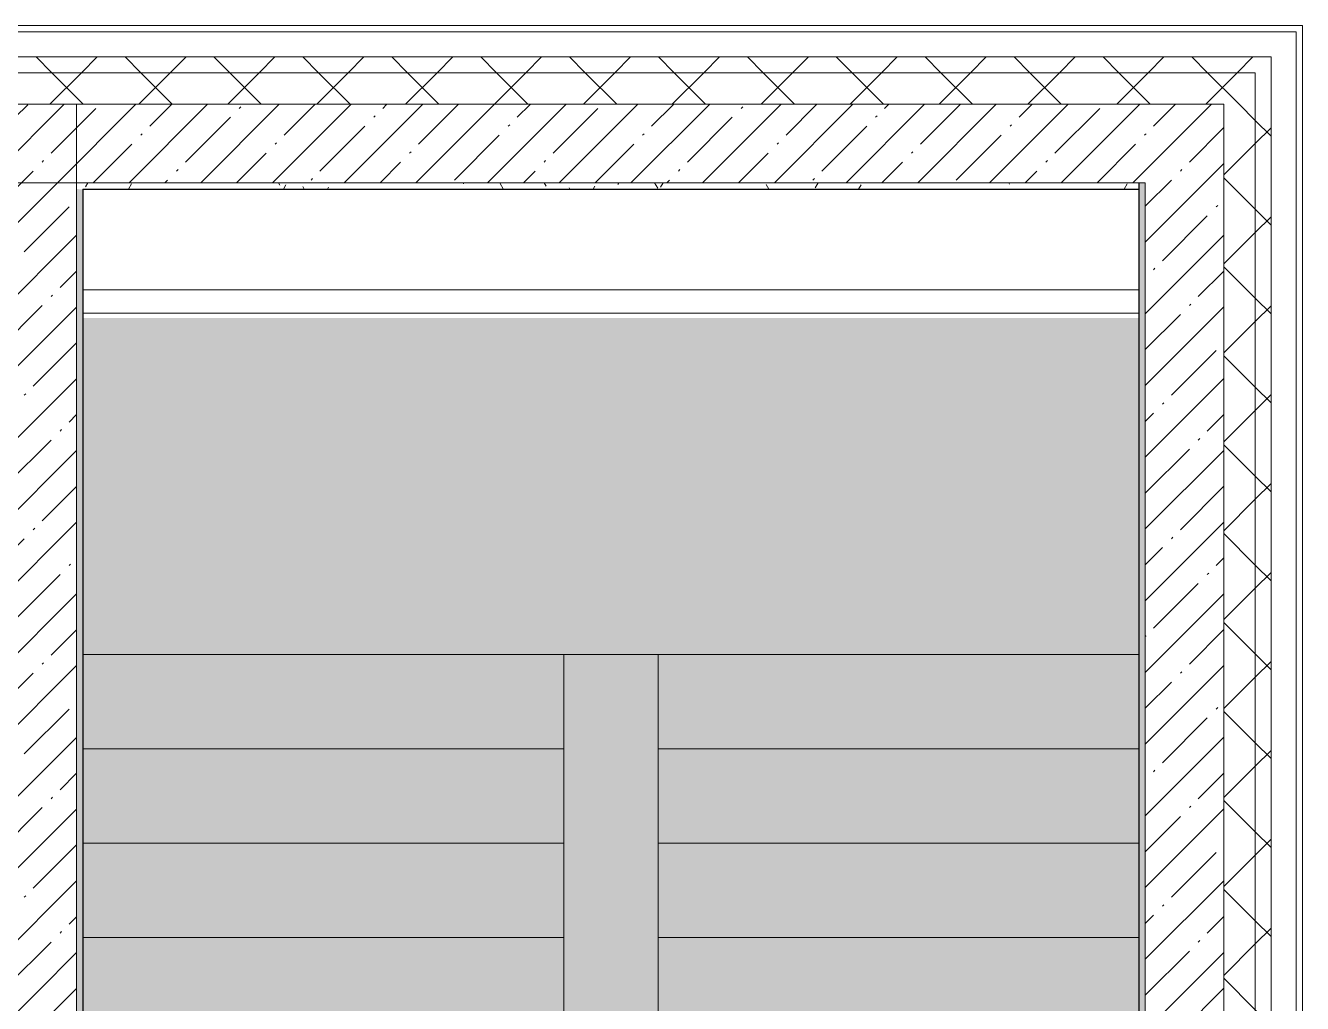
# Model space of a CAD drawing. Header units: millimetres. Extents: x -625 to 415037, y -3642 to 102118.
# Drawn here: x 378475 to 382537, y 24240 to 27350 of the extents above; entities that cross this region are included whole.
import ezdxf

# ---------------------------------------------------------------- set-up
doc = ezdxf.new("R2010")
doc.units = ezdxf.units.MM
doc.layers.add('A-AREA-PATT-3', color=7, linetype='Continuous', lineweight=5, true_color=0xe6fae8, transparency=1)
for name, color, linetype, lineweight in [('A-WALL', 7, 'Continuous', 5), ('I-WALL', 7, 'Continuous', 5), ('S-STRS', 7, 'Continuous', 9)]:
    doc.layers.add(name, color=color, linetype=linetype, lineweight=lineweight)
for name, color, linetype, lineweight, true_color in [('A-WALL-1', 9, 'Continuous', 5, 0x808080), ('A-WALL-FNSH-1', 9, 'Continuous', 5, 0x808080), ('S-STRS-1', 7, 'Continuous', 9, 0xeef6ff)]:
    doc.layers.add(name, color=color, linetype=linetype, lineweight=lineweight, true_color=true_color)
pattern_1 = [(45, (289227.4, 1e-08), (-141.42136, 141.42136), []), (135, (289227.4, 1e-08), (-141.42136, -141.42136), [])]
pattern_2 = [(45, (289227.4, 1e-08), (-114.04925, 114.04925), []), (45, (289341.45, 1e-08), (-114.04925, 114.04925), [201.612, -40.322, 6.706, -33.617])]
pattern_3 = [(0, (289227.4, 1e-08), (243.84, 60.96), [20.117, -162.763, 20.117, -162.763, -975.36]), (0, (289227.4, 1e-08), (243.84, 60.96), [-365.76, 20.117, -345.643, 20.117, -162.763, -426.72]), (0, (289227.4, 1e-08), (243.84, 60.96), [-914.4, 20.117, -101.803, 20.117, -284.683]), (120, (289318.84, 30.48), (-174.71291, 180.691634), [20.117, -162.763, 20.117, -162.763, -975.36]), (120, (289318.84, 30.48), (-174.71291, 180.691634), [-365.76, 20.117, -345.643, 20.117, -162.763, -426.72]), (120, (289318.84, 30.48), (-174.71291, 180.691634), [-914.4, 20.117, -101.803, 20.117, -284.683]), (240, (289349.32, 152.4), (-69.12709, -241.651634), [20.117, -162.763, 20.117, -162.763, -975.36]), (240, (289349.32, 152.4), (-69.12709, -241.651634), [-365.76, 20.117, -345.643, 20.117, -162.763, -426.72]), (240, (289349.32, 152.4), (-69.12709, -241.651634), [-914.4, 20.117, -101.803, 20.117, -284.683])]

# ---------------------------------------------------------------- blocks, each defined once
blk = doc.blocks.new('Зашивка приборов отопления39 - Зашивка приборов отопления-33325432-Объем проектирования 3 этажа')
at = {"layer": 'A-WALL'}
for p, q in [((120724.7, 17931.2), (124084.7, 17931.2)), ((124084.7, 17931.2), (120724.7, 17931.2)), ((120724.7, 17856.2), (124084.7, 17856.2))]:
    blk.add_line(p, q, dxfattribs=at)

msp = doc.modelspace()

# ---------------------------------------------------------------- hatches: boundary and pattern name
at = {"layer": 'A-AREA-PATT-3'}
h = msp.add_hatch(color=256, dxfattribs=at)
h.paths.add_polyline_path([(380487.4, 21450), (380487.4, 25350), (380187.4, 25350), (380187.4, 21450), (380230.9, 21450)])
h.paths.add_polyline_path([(379556.5, 22836.5), (379550.5, 22836.5), (379552.8, 22842.4), (379555.9, 22843.3), (379556.4, 22840)])
h.paths.add_polyline_path([(379931.5, 21608.7), (379946.5, 21608.7), (379946.5, 21626.5), (379964.3, 21626.5), (379964.3, 21633.9), (380016.5, 21633.9), (380016.5, 21654.2), (379964.3, 21654.2), (379964.3, 22726.5), (379946.5, 22726.5), (379946.5, 22744.3), (379556.5, 22744.3), (379555, 22973), (379549.9, 22975), (379547.5, 22975.1), (379437.8, 22972.8), (379436.5, 22970.5), (379436.5, 22744.3), (379046.5, 22744.3), (379046.5, 22726.5), (379028.7, 22726.5), (379028.7, 21654.2), (378976.5, 21654.2), (378976.5, 21633.9), (379028.7, 21633.9), (379028.7, 21626.5), (379046.5, 21626.5), (379046.5, 21608.7), (379876.5, 21608.7)])
h.paths.add_polyline_path([(379442.5, 22814.8), (379442.5, 22836.5), (379436.5, 22836.5), (379439.2, 22842.7), (379442.6, 22841.4), (379442.6, 22814.8)])
h.paths.add_polyline_path([(379550.5, 22842.5), (379552.5, 22844.9), (379550.5, 22842.5)])
h.paths.add_polyline_path([(382027.4, 22903.1), (382027.4, 23129.6), (382017.4, 23129.6), (382017.4, 22903.1)])
at = {"layer": 'A-WALL'}
h = msp.add_hatch(dxfattribs=at)
h.set_pattern_fill('FP_24', color=256, style=0, pattern_type=2)
h.set_pattern_definition(pattern_1)
h.paths.add_polyline_path([(382406.5, 27200), (382437.4, 27200), (382437.4, 27250), (369577.4, 27250), (369577.4, 27200), (382387.4, 27200)])
h.paths.add_polyline_path([(363288.4, 27200), (363477.4, 27200), (363477.4, 27250), (362137.4, 27250), (362137.4, 27200), (363287.4, 27200)])
h.paths.add_polyline_path([(365577.4, 27200), (366477.4, 27200), (366477.4, 27250), (365577.4, 27250), (365577.4, 27210)])
h.paths.add_polyline_path([(359563.2, 27200), (360037.4, 27200), (360037.4, 27250), (358837.4, 27250), (358837.4, 27200), (359537.4, 27200)])
h.paths.add_polyline_path([(355747, 27200), (356337.4, 27200), (356337.4, 27250), (355747, 27250), (355747, 27243.1)])
h = msp.add_hatch(dxfattribs=at)
h.set_pattern_fill('FP_24', color=256, style=0, pattern_type=2)
h.set_pattern_definition(pattern_1)
h.paths.add_polyline_path([(375879.8, 27100), (382387.4, 27100), (382387.4, 27200), (369577.4, 27200), (369577.4, 27100), (373977.4, 27100)])
h.paths.add_polyline_path([(359537.4, 27100), (360037.4, 27100), (360037.4, 27200), (358837.4, 27200), (358837.4, 27100), (359019.3, 27100)])
h.paths.add_polyline_path([(355987.4, 27100), (356337.4, 27100), (356337.4, 27200), (355747, 27200), (355747, 27100), (355756, 27100)])
h.paths.add_polyline_path([(362137.4, 27100), (363477.4, 27100), (363477.4, 27200), (362137.4, 27200), (362137.4, 27140)])
h.paths.add_polyline_path([(365577.4, 27100), (366477.4, 27100), (366477.4, 27200), (365577.4, 27200), (365577.4, 27129.4)])
h = msp.add_hatch(dxfattribs=at)
h.set_pattern_fill('FP_24', color=256, style=0, pattern_type=2)
h.set_pattern_definition(pattern_1)
h.paths.add_polyline_path([(382437.4, 21400), (382437.4, 27200), (382387.4, 27200), (382387.4, 21400), (382406.5, 21400)])
h = msp.add_hatch(dxfattribs=at)
h.set_pattern_fill('FP_24', color=256, style=0, pattern_type=2)
h.set_pattern_definition(pattern_1)
h.paths.add_polyline_path([(382287.4, 21400), (382387.4, 21400), (382387.4, 27100), (382287.4, 27100), (382287.4, 21450)])
at = {"layer": 'I-WALL'}
h = msp.add_hatch(dxfattribs=at)
h.set_pattern_fill('FP_1', color=256, style=0, pattern_type=2)
h.set_pattern_definition(pattern_2)
h.paths.add_polyline_path([(380187.4, 26850), (382037.4, 26850), (382037.4, 27100), (378387.3, 27098.3), (378367.4, 26850), (378637.4, 26850)])
h = msp.add_hatch(dxfattribs=at)
h.set_pattern_fill('FP_1', color=256, style=0, pattern_type=2)
h.set_pattern_definition(pattern_2)
h.paths.add_polyline_path([(382287.4, 21400), (382287.4, 27100), (382037.4, 27100), (382037.4, 21400)])
h = msp.add_hatch(dxfattribs=at)
h.set_pattern_fill('FP_1', color=256, style=0, pattern_type=2)
h.set_pattern_definition(pattern_2)
h.paths.add_polyline_path([(378387.4, 17270), (378637.4, 17270), (378637.4, 18325), (378387.4, 18325), (378387.4, 17271.7)])
h.paths.add_polyline_path([(378557.4, 19725), (378637.4, 19725), (378637.4, 26850), (378387.4, 26850), (378387.4, 19725), (378392.4, 19725)])
h = msp.add_hatch(dxfattribs=at)
h.set_pattern_fill('FP_191', color=256, style=0, pattern_type=2)
h.set_pattern_definition(pattern_3)
h.paths.add_polyline_path([(378637.4, 26830), (382016.4, 26830), (382016.4, 26850), (378637.4, 26850)])
h = msp.add_hatch(dxfattribs=at)
h.set_pattern_fill('FP_191', color=256, style=0, pattern_type=2)
h.set_pattern_definition(pattern_3)
h.paths.add_polyline_path([(378637.4, 17870), (378657.4, 17871), (378657.4, 18325), (378645.4, 18325), (378645.4, 18270), (378637.4, 18270), (378637.4, 18176.5)])
h.paths.add_polyline_path([(378657.4, 19725), (378657.4, 26829), (378637.4, 26830), (378637.6, 19780), (378645.4, 19780), (378645.4, 19725)])
h = msp.add_hatch(dxfattribs=at)
h.set_pattern_fill('FP_191', color=256, style=0, pattern_type=2)
h.set_pattern_definition(pattern_3)
h.paths.add_polyline_path([(382037.4, 17870), (382037.4, 26850), (382017.4, 26849.9), (382017.4, 17871)])
at = {"layer": 'S-STRS-1'}
for points in [[(382017.4, 25350), (382017.4, 26420), (378657.4, 26420), (378657.4, 25350), (380537.4, 25350)], [(380187.4, 25050), (380187.4, 25350), (378657.4, 25350), (378657.4, 25050)], [(380487.4, 25050), (382017.4, 25050), (382017.4, 25350), (380487.4, 25350), (380487.4, 25300)], [(378657.4, 24750), (380187.4, 24750), (380187.4, 25050), (378657.4, 25050)], [(382017.4, 24750), (382017.4, 25050), (380487.4, 25050), (380487.4, 24750)], [(380187.4, 24450), (380187.4, 24750), (378657.4, 24750), (378657.4, 24450)], [(382017.4, 24450), (382017.4, 24750), (380487.4, 24750), (380487.4, 24450)], [(380187.4, 24150), (380187.4, 24450), (378657.4, 24450), (378657.4, 24150)], [(382017.4, 24150), (382017.4, 24450), (380487.4, 24450), (380487.4, 24150)]]:
    msp.add_hatch(color=256, dxfattribs=at).paths.add_polyline_path(points)

# ---------------------------------------------------------------- linework, layer by layer
at = {"layer": 'A-WALL'}
for p, q in [((382517.4, 27330), (369577.4, 27330)), ((382517.4, 21400), (382517.4, 27330)), ((382437.4, 27250), (369577.4, 27250)), ((382437.4, 21400), (382437.4, 27250)), ((382387.4, 27200), (369577.4, 27200)), ((382387.4, 21400), (382387.4, 27200)), ((378637.4, 27100), (378637.4, 19780)), ((382287.4, 21400), (382287.4, 27100)), ((378657.4, 26830), (378657.4, 26829)), ((378657.4, 26830), (382017.4, 26830)), ((378657.4, 26829), (378657.4, 19725)), ((378658.4, 26829), (378657.4, 26829)), ((378657.4, 19725), (378657.4, 26829)), ((382016.4, 26829), (382016.4, 26830)), ((382037.4, 17270), (382037.4, 26850))]:
    msp.add_line(p, q, dxfattribs=at)
at = {"layer": 'A-WALL-1'}
for p, q in [((382287.4, 27100), (369577.4, 27100)), ((382037.4, 27100), (378362.4, 27100)), ((382037.4, 26850), (374197.4, 26850)), ((382017.4, 26830), (382017.4, 21450))]:
    msp.add_line(p, q, dxfattribs=at)
at = {"layer": 'A-WALL-FNSH-1'}
for p, q in [((382537.4, 27350), (369577.4, 27350)), ((382537.4, 21400), (382537.4, 27350)), ((378658.4, 26829), (382016.4, 26829)), ((378658.4, 21490), (378658.4, 26829)), ((382016.4, 26850), (382016.4, 26830)), ((382016.4, 26829), (382016.4, 26435)), ((382017.4, 26830), (382017.4, 26850))]:
    msp.add_line(p, q, dxfattribs=at)
at = {"layer": 'I-WALL'}
for p, q in [((382016.4, 17871), (382016.4, 26435)), ((382017.4, 24924.6), (382016.4, 24924.6))]:
    msp.add_line(p, q, dxfattribs=at)
at = {"layer": 'S-STRS'}
for p, q in [((378657.4, 25350), (380187.4, 25350)), ((378657.4, 25350), (380187.4, 25350)), ((380187.4, 25350), (380487.4, 25350)), ((380187.4, 25050), (380187.4, 25350)), ((382017.4, 25350), (380487.4, 25350)), ((380487.4, 25350), (380487.4, 25050)), ((382017.4, 25350), (380487.4, 25350)), ((378657.4, 25050), (380187.4, 25050)), ((378657.4, 25050), (380187.4, 25050)), ((380187.4, 24750), (380187.4, 25050)), ((380487.4, 25050), (380487.4, 24750)), ((382017.4, 25050), (380487.4, 25050)), ((382017.4, 25050), (380487.4, 25050)), ((378657.4, 24750), (380187.4, 24750)), ((378657.4, 24750), (380187.4, 24750)), ((380187.4, 24450), (380187.4, 24750)), ((380487.4, 24750), (380487.4, 24450)), ((382017.4, 24750), (380487.4, 24750)), ((382017.4, 24750), (380487.4, 24750)), ((378657.4, 24450), (380187.4, 24450)), ((378657.4, 24450), (380187.4, 24450)), ((380187.4, 24150), (380187.4, 24450)), ((380487.4, 24450), (380487.4, 24150)), ((382017.4, 24450), (380487.4, 24450)), ((382017.4, 24450), (380487.4, 24450))]:
    msp.add_line(p, q, dxfattribs=at)

# ---------------------------------------------------------------- block references
at = {"layer": 'A-WALL'}
msp.add_blockref('Зашивка приборов отопления39 - Зашивка приборов отопления-33325432-Объем проектирования 3 этажа', (257932.7, 8578.8), dxfattribs=at)

doc.saveas('drawing.dxf')
